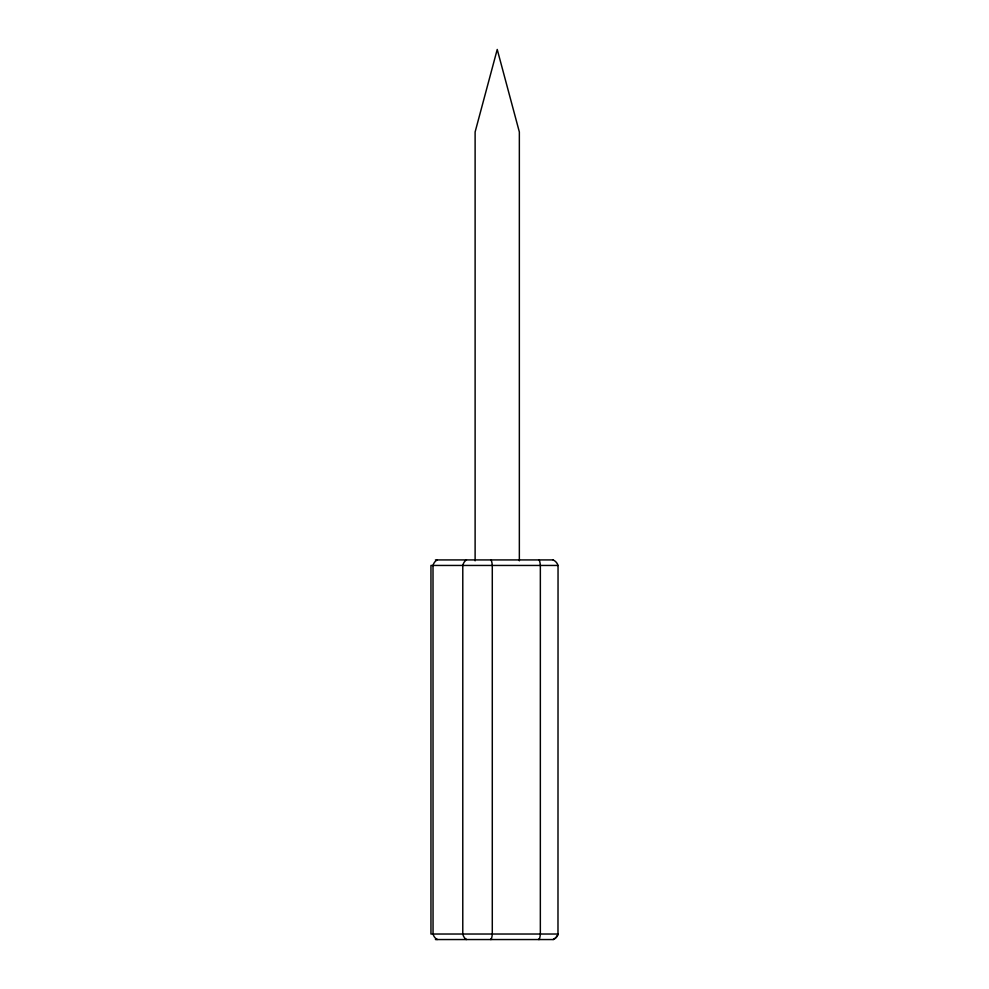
<?xml version="1.0" encoding="UTF-8"?>
<svg xmlns="http://www.w3.org/2000/svg" width="989" height="989" viewBox="0 0 989 989"><rect width="100%" height="100%" fill="white"/><g stroke="black" fill="none" stroke-linecap="round" stroke-linejoin="round"><path stroke-width="1.48" d="M435.42 559.922L553.271 559.922M557.981 565.448L430.957 565.448L430.957 934.024L557.981 934.024L558.043 565.448A9.111 9.111 0 0 0 553.16 559.959M435.42 939.55L553.271 939.55A9.086 9.086 0 0 0 558.08 934.036A9.111 9.111 0 0 1 553.16 939.513M466.252 939.426L465.992 939.253A8.963 7.108 -90 0 1 462.778 934.024L462.79 565.448A8.963 7.108 -90 0 1 466.449 559.922M519.349 560.825L519.349 131.97L497.232 49.45L475.116 131.97L475.116 560.825M491.051 559.959A9.099 2.324 -90 0 1 492.287 565.436L492.287 934.024A9.099 2.324 -90 0 1 491.051 939.513M539.116 559.959A9.099 2.324 -90 0 1 540.353 565.436L540.34 934.024A9.099 2.324 -90 0 1 539.116 939.513M437.2 559.959A9.099 7.875 90 0 0 433.009 565.436L433.046 934.024A9.099 7.875 -90 0 0 437.2 939.513A9.074 7.961 -90 0 1 436.161 938.907M466.264 939.538A9 7.269 -90 0 1 465.399 938.907M491.051 938.895A9.136 2.584 -90 0 1 490.729 939.513M539.067 938.907A9.062 2.571 -90 0 1 538.745 939.525M538.745 559.947A9.062 2.571 -90 0 1 538.906 560.244"/></g></svg>
